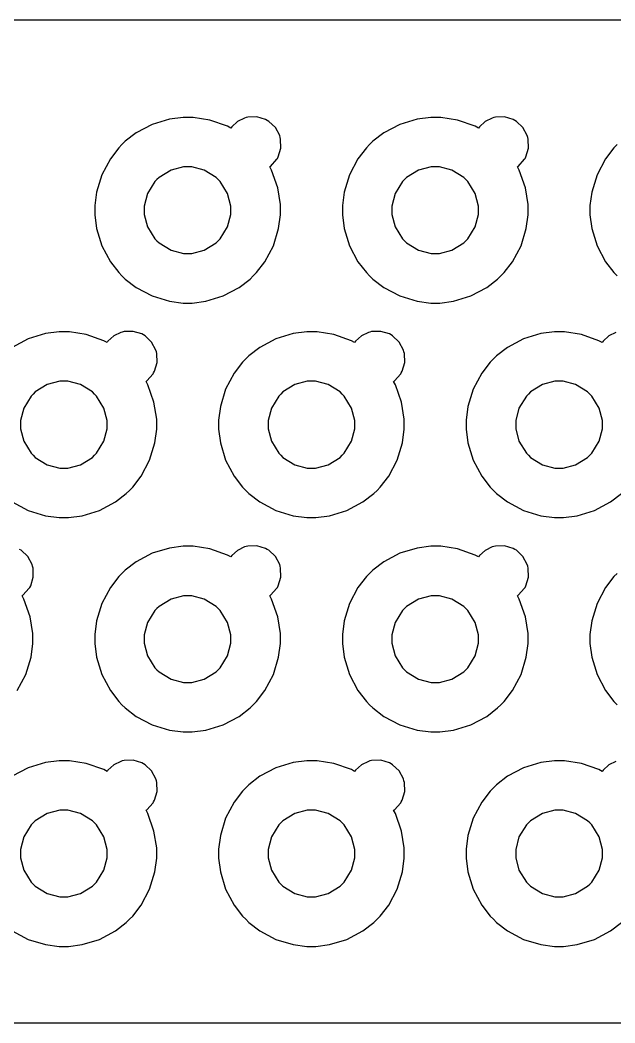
# Model space of a CAD drawing. Extents: x -27 to 273, y -31 to 50.
# Drawn here: x 26.5 to 74.5, y -31 to 50 of the extents above; entities that cross this region are included whole.
import ezdxf

# ---------------------------------------------------------------- set-up
doc = ezdxf.new("R2010")
doc.units = 0
doc.layers.get('0').update_dxf_attribs({"linetype": 'CONTINUOUS'})

msp = doc.modelspace()

# ---------------------------------------------------------------- linework, layer by layer
at = {"color": 0}
for p, q in [((29.2489, 49.9992), (-26.9999, 49.9992)), ((197.999, 49.9992), (29.2489, 49.9992)), ((39.6325, 42.1404), (38.5286, 41.9957)), ((40.0004, 42.1404), (39.6325, 42.1404)), ((40.4509, 42.1404), (40.0004, 42.1404)), ((41.8056, 41.9213), (40.4509, 42.1404)), ((44.8649, 42.1569), (44.7216, 42.1185)), ((45.5965, 42.1763), (44.8649, 42.1569)), ((46.2993, 41.9682), (45.5965, 42.1763)), ((59.6318, 42.1404), (58.5294, 41.9957)), ((59.9997, 42.1404), (59.6318, 42.1404)), ((60.4502, 42.1404), (59.9997, 42.1404)), ((61.8049, 41.9213), (60.4502, 42.1404)), ((64.8642, 42.1569), (64.721, 42.1185)), ((65.5959, 42.1763), (64.8642, 42.1569)), ((66.2989, 41.9682), (65.5959, 42.1763)), ((37.1285, 41.5699), (35.8387, 40.8824)), ((38.5286, 41.9957), (37.1285, 41.5699)), ((43.2248, 41.4196), (41.8056, 41.9213)), ((43.4922, 41.2792), (43.2248, 41.4196)), ((43.5666, 41.3826), (43.4922, 41.2792)), ((44.0323, 41.8028), (43.5666, 41.3826)), ((44.5975, 42.0853), (44.0323, 41.8028)), ((44.7216, 42.1185), (44.5975, 42.0853)), ((46.4287, 41.8924), (46.2993, 41.9682)), ((46.5571, 41.8179), (46.4287, 41.8924)), ((47.0877, 41.3149), (46.5571, 41.8179)), ((47.4377, 40.6714), (47.0877, 41.3149)), ((57.1292, 41.5699), (55.838, 40.8824)), ((58.5294, 41.9957), (57.1292, 41.5699)), ((63.2245, 41.4196), (61.8049, 41.9213)), ((63.4919, 41.2792), (63.2245, 41.4196)), ((63.5663, 41.3826), (63.4919, 41.2792)), ((64.0334, 41.8028), (63.5663, 41.3826)), ((64.5968, 42.0853), (64.0334, 41.8028)), ((64.721, 42.1185), (64.5968, 42.0853)), ((66.4284, 41.8924), (66.2989, 41.9682)), ((66.5565, 41.8179), (66.4284, 41.8924)), ((67.0885, 41.3149), (66.5565, 41.8179)), ((67.4384, 40.6714), (67.0885, 41.3149)), ((35.8387, 40.8824), (34.9553, 40.2057)), ((47.4761, 40.5268), (47.4377, 40.6714)), ((47.5149, 40.3835), (47.4761, 40.5268)), ((55.838, 40.8824), (54.9561, 40.2057)), ((67.4769, 40.5268), (67.4384, 40.6714)), ((67.5157, 40.3835), (67.4769, 40.5268)), ((34.6963, 39.945), (34.4358, 39.6861)), ((34.9553, 40.2057), (34.6963, 39.945)), ((47.5326, 39.6515), (47.5149, 40.3835)), ((54.6971, 39.945), (54.4368, 39.6861)), ((54.9561, 40.2057), (54.6971, 39.945)), ((67.5337, 39.6515), (67.5157, 40.3835)), ((74.6965, 39.945), (74.4361, 39.6861)), ((34.4358, 39.6861), (33.7592, 38.8027)), ((47.2514, 38.8193), (47.3258, 38.9488)), ((47.3258, 38.9488), (47.5326, 39.6515)), ((54.4368, 39.6861), (53.7602, 38.8027)), ((67.2525, 38.8193), (67.3269, 38.9488)), ((67.3269, 38.9488), (67.5337, 39.6515)), ((74.4361, 39.6861), (73.7595, 38.8027)), ((33.7592, 38.8027), (33.0702, 37.5116)), ((39.6642, 38.1413), (38.6595, 37.8753)), ((40.0004, 38.1413), (39.6642, 38.1413)), ((40.3338, 38.1413), (40.0004, 38.1413)), ((41.3385, 37.8753), (40.3338, 38.1413)), ((46.6383, 38.1332), (46.699, 38.1787)), ((46.7776, 37.8672), (46.6383, 38.1332)), ((46.699, 38.1787), (47.2115, 38.7519)), ((47.2115, 38.7519), (47.2514, 38.8193)), ((53.7602, 38.8027), (53.0712, 37.5116)), ((59.665, 38.1413), (58.6602, 37.8753)), ((59.9997, 38.1413), (59.665, 38.1413)), ((60.3345, 38.1413), (59.9997, 38.1413)), ((61.3392, 37.8753), (60.3345, 38.1413)), ((66.638, 38.1332), (66.6997, 38.1787)), ((66.777, 37.8672), (66.638, 38.1332)), ((66.6997, 38.1787), (67.2123, 38.7519)), ((67.2123, 38.7519), (67.2525, 38.8193)), ((73.7595, 38.8027), (73.0705, 37.5116)), ((33.0702, 37.5116), (32.6444, 36.1114)), ((37.6894, 37.2801), (37.5253, 37.1161)), ((38.6595, 37.8753), (37.6894, 37.2801)), ((42.31, 37.2801), (41.3385, 37.8753)), ((42.4752, 37.1161), (42.31, 37.2801)), ((47.2793, 36.4476), (46.7776, 37.8672)), ((53.0712, 37.5116), (52.645, 36.1114)), ((57.6887, 37.2801), (57.525, 37.1161)), ((58.6602, 37.8753), (57.6887, 37.2801)), ((62.3108, 37.2801), (61.3392, 37.8753)), ((62.4748, 37.1161), (62.3108, 37.2801)), ((67.2786, 36.4476), (66.777, 37.8672)), ((73.0705, 37.5116), (72.6447, 36.1114)), ((37.3613, 36.9521), (36.7661, 35.9819)), ((37.5253, 37.1161), (37.3613, 36.9521)), ((42.6392, 36.9521), (42.4752, 37.1161)), ((43.2333, 35.9819), (42.6392, 36.9521)), ((57.361, 36.9521), (56.7655, 35.9819)), ((57.525, 37.1161), (57.361, 36.9521)), ((62.6389, 36.9521), (62.4748, 37.1161)), ((63.2326, 35.9819), (62.6389, 36.9521)), ((32.6444, 36.1114), (32.4997, 35.0091)), ((36.7661, 35.9819), (36.5002, 34.9774)), ((43.5007, 34.9774), (43.2333, 35.9819)), ((47.4998, 35.0931), (47.2793, 36.4476)), ((52.645, 36.1114), (52.5004, 35.0091)), ((56.7655, 35.9819), (56.4995, 34.9774)), ((63.5, 34.9774), (63.2326, 35.9819)), ((67.5005, 35.0931), (67.2786, 36.4476)), ((72.6447, 36.1114), (72.5001, 35.0091)), ((32.4997, 35.0091), (32.4997, 34.6411)), ((36.5002, 34.9774), (36.5002, 34.6411)), ((43.5007, 34.6411), (43.5007, 34.9774)), ((47.4998, 34.6411), (47.4998, 35.0931)), ((52.5004, 35.0091), (52.5004, 34.6411)), ((56.4995, 34.9774), (56.4995, 34.6411)), ((63.5, 34.6411), (63.5, 34.9774)), ((67.5005, 34.6411), (67.5005, 35.0931)), ((72.5001, 35.0091), (72.5001, 34.6411)), ((32.4997, 34.6411), (32.4997, 34.2746)), ((32.4997, 34.2746), (32.6444, 33.1722)), ((36.5002, 34.6411), (36.5002, 34.3063)), ((36.5002, 34.3063), (36.7661, 33.3017)), ((43.2333, 33.3017), (43.5007, 34.3063)), ((43.5007, 34.3063), (43.5007, 34.6411)), ((47.3534, 33.1722), (47.4998, 34.2746)), ((47.4998, 34.2746), (47.4998, 34.6411)), ((52.5004, 34.6411), (52.5004, 34.2746)), ((52.5004, 34.2746), (52.645, 33.1722)), ((56.4995, 34.6411), (56.4995, 34.3063)), ((56.4995, 34.3063), (56.7655, 33.3017)), ((63.2326, 33.3017), (63.5, 34.3063)), ((63.5, 34.3063), (63.5, 34.6411)), ((67.3544, 33.1722), (67.5005, 34.2746)), ((67.5005, 34.2746), (67.5005, 34.6411)), ((72.5001, 34.6411), (72.5001, 34.2746)), ((72.5001, 34.2746), (72.6447, 33.1722)), ((36.7661, 33.3017), (37.3613, 32.3301)), ((42.6392, 32.3301), (43.2333, 33.3017)), ((56.7655, 33.3017), (57.361, 32.3301)), ((62.6389, 32.3301), (63.2326, 33.3017)), ((32.6444, 33.1722), (33.0702, 31.772)), ((46.9276, 31.772), (47.3534, 33.1722)), ((52.645, 33.1722), (53.0712, 31.772)), ((66.9286, 31.772), (67.3544, 33.1722)), ((72.6447, 33.1722), (73.0705, 31.772)), ((33.0702, 31.772), (33.7592, 30.4808)), ((37.3613, 32.3301), (37.5253, 32.1662)), ((37.5253, 32.1662), (37.6894, 32.0022)), ((37.6894, 32.0022), (38.6595, 31.4083)), ((41.3385, 31.4083), (42.31, 32.0022)), ((42.31, 32.0022), (42.4752, 32.1662)), ((42.4752, 32.1662), (42.6392, 32.3301)), ((46.2386, 30.4808), (46.9276, 31.772)), ((53.0712, 31.772), (53.7602, 30.4808)), ((57.361, 32.3301), (57.525, 32.1662)), ((57.525, 32.1662), (57.6887, 32.0022)), ((57.6887, 32.0022), (58.6602, 31.4083)), ((61.3392, 31.4083), (62.3108, 32.0022)), ((62.3108, 32.0022), (62.4748, 32.1662)), ((62.4748, 32.1662), (62.6389, 32.3301)), ((66.2397, 30.4808), (66.9286, 31.772)), ((73.0705, 31.772), (73.7595, 30.4808)), ((38.6595, 31.4083), (39.6642, 31.1409)), ((39.6642, 31.1409), (40.0004, 31.1409)), ((40.0004, 31.1409), (40.3338, 31.1409)), ((40.3338, 31.1409), (41.3385, 31.4083)), ((58.6602, 31.4083), (59.665, 31.1409)), ((59.665, 31.1409), (59.9997, 31.1409)), ((59.9997, 31.1409), (60.3345, 31.1409)), ((60.3345, 31.1409), (61.3392, 31.4083)), ((33.7592, 30.4808), (34.4358, 29.5975)), ((45.562, 29.5975), (46.2386, 30.4808)), ((53.7602, 30.4808), (54.4368, 29.5975)), ((65.563, 29.5975), (66.2397, 30.4808)), ((73.7595, 30.4808), (74.4361, 29.5975)), ((34.4358, 29.5975), (34.6963, 29.3371)), ((34.6963, 29.3371), (34.9553, 29.078)), ((45.0427, 29.078), (45.303, 29.3371)), ((45.303, 29.3371), (45.562, 29.5975)), ((54.4368, 29.5975), (54.6971, 29.3371)), ((54.6971, 29.3371), (54.9561, 29.078)), ((65.0434, 29.078), (65.3038, 29.3371)), ((65.3038, 29.3371), (65.563, 29.5975)), ((74.4361, 29.5975), (74.6965, 29.3371)), ((34.9553, 29.078), (35.8387, 28.4014)), ((35.8387, 28.4014), (37.1285, 27.7124)), ((42.8696, 27.7124), (44.1607, 28.4014)), ((44.1607, 28.4014), (45.0427, 29.078)), ((54.9561, 29.078), (55.838, 28.4014)), ((55.838, 28.4014), (57.1292, 27.7124)), ((62.8689, 27.7124), (64.16, 28.4014)), ((64.16, 28.4014), (65.0434, 29.078)), ((37.1285, 27.7124), (38.5286, 27.2866)), ((41.4694, 27.2866), (42.8696, 27.7124)), ((57.1292, 27.7124), (58.5294, 27.2866)), ((61.4687, 27.2866), (62.8689, 27.7124)), ((38.5286, 27.2866), (39.6325, 27.1405)), ((39.6325, 27.1405), (40.0004, 27.1405)), ((40.0004, 27.1405), (40.367, 27.1405)), ((40.367, 27.1405), (41.4694, 27.2866)), ((58.5294, 27.2866), (59.6318, 27.1405)), ((59.6318, 27.1405), (59.9997, 27.1405)), ((59.9997, 27.1405), (60.3663, 27.1405)), ((60.3663, 27.1405), (61.4687, 27.2866)), ((28.5295, 24.6751), (27.1294, 24.2493)), ((29.632, 24.8199), (28.5295, 24.6751)), ((29.9999, 24.8199), (29.632, 24.8199)), ((30.4505, 24.8199), (29.9999, 24.8199)), ((31.8051, 24.6007), (30.4505, 24.8199)), ((33.2245, 24.0991), (31.8051, 24.6007)), ((34.0321, 24.4822), (33.5662, 24.0619)), ((34.597, 24.7647), (34.0321, 24.4822)), ((34.7211, 24.7978), (34.597, 24.7647)), ((34.8644, 24.8364), (34.7211, 24.7978)), ((35.596, 24.8557), (34.8644, 24.8364)), ((36.2991, 24.6476), (35.596, 24.8557)), ((36.4285, 24.5718), (36.2991, 24.6476)), ((36.5566, 24.4974), (36.4285, 24.5718)), ((37.0886, 23.9944), (36.5566, 24.4974)), ((48.5292, 24.6751), (47.129, 24.2493)), ((49.6316, 24.8199), (48.5292, 24.6751)), ((49.9992, 24.8199), (49.6316, 24.8199)), ((50.45, 24.8199), (49.9992, 24.8199)), ((51.8047, 24.6007), (50.45, 24.8199)), ((53.2239, 24.0991), (51.8047, 24.6007)), ((54.0329, 24.4822), (53.5658, 24.0619)), ((54.5966, 24.7647), (54.0329, 24.4822)), ((54.7204, 24.7978), (54.5966, 24.7647)), ((54.864, 24.8364), (54.7204, 24.7978)), ((55.5971, 24.8557), (54.864, 24.8364)), ((56.2984, 24.6476), (55.5971, 24.8557)), ((56.4279, 24.5718), (56.2984, 24.6476)), ((56.5559, 24.4974), (56.4279, 24.5718)), ((57.0879, 23.9944), (56.5559, 24.4974)), ((68.5299, 24.6751), (67.1297, 24.2493)), ((69.6323, 24.8199), (68.5299, 24.6751)), ((70.0003, 24.8199), (69.6323, 24.8199)), ((70.4508, 24.8199), (70.0003, 24.8199)), ((71.8054, 24.6007), (70.4508, 24.8199)), ((73.2247, 24.0991), (71.8054, 24.6007)), ((74.0322, 24.4822), (73.5665, 24.0619)), ((74.5973, 24.7647), (74.0322, 24.4822)), ((27.1294, 24.2493), (25.8382, 23.5617)), ((33.4918, 23.9586), (33.2245, 24.0991)), ((33.5662, 24.0619), (33.4918, 23.9586)), ((37.4385, 23.3509), (37.0886, 23.9944)), ((45.8392, 23.5617), (44.9559, 22.8851)), ((47.129, 24.2493), (45.8392, 23.5617)), ((53.4913, 23.9586), (53.2239, 24.0991)), ((53.5658, 24.0619), (53.4913, 23.9586)), ((57.4379, 23.3509), (57.0879, 23.9944)), ((65.8386, 23.5617), (64.9552, 22.8851)), ((67.1297, 24.2493), (65.8386, 23.5617)), ((73.4921, 23.9586), (73.2247, 24.0991)), ((73.5665, 24.0619), (73.4921, 23.9586)), ((37.477, 23.2062), (37.4385, 23.3509)), ((37.5158, 23.0628), (37.477, 23.2062)), ((37.5338, 22.3311), (37.5158, 23.0628)), ((44.9559, 22.8851), (44.6966, 22.6246)), ((57.4767, 23.2062), (57.4379, 23.3509)), ((57.5151, 23.0628), (57.4767, 23.2062)), ((57.5331, 22.3311), (57.5151, 23.0628)), ((64.9552, 22.8851), (64.6963, 22.6246)), ((37.3271, 21.6283), (37.5338, 22.3311)), ((44.4362, 22.3655), (43.7596, 21.4822)), ((44.6966, 22.6246), (44.4362, 22.3655)), ((57.3264, 21.6283), (57.5331, 22.3311)), ((64.4356, 22.3655), (63.7589, 21.4822)), ((64.6963, 22.6246), (64.4356, 22.3655)), ((36.6998, 20.858), (37.2124, 21.4313)), ((37.2124, 21.4313), (37.2526, 21.4988)), ((37.2526, 21.4988), (37.3271, 21.6283)), ((43.7596, 21.4822), (43.0706, 20.191)), ((56.6995, 20.858), (57.2121, 21.4313)), ((57.2121, 21.4313), (57.252, 21.4988)), ((57.252, 21.4988), (57.3264, 21.6283)), ((63.7589, 21.4822), (63.07, 20.191)), ((28.6591, 20.5548), (27.6889, 19.9595)), ((29.6636, 20.8208), (28.6591, 20.5548)), ((29.9999, 20.8208), (29.6636, 20.8208)), ((30.3348, 20.8208), (29.9999, 20.8208)), ((31.3393, 20.5548), (30.3348, 20.8208)), ((32.3108, 19.9595), (31.3393, 20.5548)), ((36.6377, 20.8125), (36.6998, 20.858)), ((36.7771, 20.5466), (36.6377, 20.8125)), ((37.2787, 19.1272), (36.7771, 20.5466)), ((48.6601, 20.5548), (47.6899, 19.9595)), ((49.6644, 20.8208), (48.6601, 20.5548)), ((49.9992, 20.8208), (49.6644, 20.8208)), ((50.3343, 20.8208), (49.9992, 20.8208)), ((51.3387, 20.5548), (50.3343, 20.8208)), ((52.3102, 19.9595), (51.3387, 20.5548)), ((56.6374, 20.8125), (56.6995, 20.858)), ((56.7778, 20.5466), (56.6374, 20.8125)), ((57.2795, 19.1272), (56.7778, 20.5466)), ((68.6594, 20.5548), (67.6892, 19.9595)), ((69.6641, 20.8208), (68.6594, 20.5548)), ((70.0003, 20.8208), (69.6641, 20.8208)), ((70.3337, 20.8208), (70.0003, 20.8208)), ((71.3384, 20.5548), (70.3337, 20.8208)), ((72.3099, 19.9595), (71.3384, 20.5548)), ((27.361, 19.6315), (26.7656, 18.6614)), ((27.5249, 19.7955), (27.361, 19.6315)), ((27.6889, 19.9595), (27.5249, 19.7955)), ((32.4749, 19.7955), (32.3108, 19.9595)), ((32.6388, 19.6315), (32.4749, 19.7955)), ((33.2328, 18.6614), (32.6388, 19.6315)), ((43.0706, 20.191), (42.6448, 18.7909)), ((47.3604, 19.6315), (46.7663, 18.6614)), ((47.5259, 19.7955), (47.3604, 19.6315)), ((47.6899, 19.9595), (47.5259, 19.7955)), ((52.4743, 19.7955), (52.3102, 19.9595)), ((52.6383, 19.6315), (52.4743, 19.7955)), ((53.2324, 18.6614), (52.6383, 19.6315)), ((63.07, 20.191), (62.6442, 18.7909)), ((67.3612, 19.6315), (66.766, 18.6614)), ((67.5252, 19.7955), (67.3612, 19.6315)), ((67.6892, 19.9595), (67.5252, 19.7955)), ((72.475, 19.7955), (72.3099, 19.9595)), ((72.6391, 19.6315), (72.475, 19.7955)), ((73.2331, 18.6614), (72.6391, 19.6315)), ((26.7656, 18.6614), (26.4997, 17.6568)), ((33.5001, 17.6568), (33.2328, 18.6614)), ((37.5006, 17.7726), (37.2787, 19.1272)), ((42.6448, 18.7909), (42.5002, 17.6885)), ((46.7663, 18.6614), (46.5007, 17.6568)), ((53.4995, 17.6568), (53.2324, 18.6614)), ((57.5, 17.7726), (57.2795, 19.1272)), ((62.6442, 18.7909), (62.4995, 17.6885)), ((66.766, 18.6614), (66.5, 17.6568)), ((73.5005, 17.6568), (73.2331, 18.6614)), ((26.4997, 17.6568), (26.4997, 17.3206)), ((26.4997, 17.3206), (26.4997, 16.9857)), ((33.5001, 17.3206), (33.5001, 17.6568)), ((33.5001, 16.9857), (33.5001, 17.3206)), ((37.5006, 17.3206), (37.5006, 17.7726)), ((37.5006, 16.954), (37.5006, 17.3206)), ((42.5002, 17.6885), (42.5002, 17.3206)), ((42.5002, 17.3206), (42.5002, 16.954)), ((46.5007, 17.6568), (46.5007, 17.3206)), ((46.5007, 17.3206), (46.5007, 16.9857)), ((53.4995, 17.3206), (53.4995, 17.6568)), ((53.4995, 16.9857), (53.4995, 17.3206)), ((57.5, 17.3206), (57.5, 17.7726)), ((57.5, 16.954), (57.5, 17.3206)), ((62.4995, 17.6885), (62.4995, 17.3206)), ((62.4995, 17.3206), (62.4995, 16.954)), ((66.5, 17.6568), (66.5, 17.3206)), ((66.5, 17.3206), (66.5, 16.9857)), ((73.5005, 17.3206), (73.5005, 17.6568)), ((73.5005, 16.9857), (73.5005, 17.3206)), ((26.4997, 16.9857), (26.7656, 15.9811)), ((33.2328, 15.9811), (33.5001, 16.9857)), ((37.3546, 15.8516), (37.5006, 16.954)), ((42.5002, 16.954), (42.6448, 15.8516)), ((46.5007, 16.9857), (46.7663, 15.9811)), ((53.2324, 15.9811), (53.4995, 16.9857)), ((57.3539, 15.8516), (57.5, 16.954)), ((62.4995, 16.954), (62.6442, 15.8516)), ((66.5, 16.9857), (66.766, 15.9811)), ((73.2331, 15.9811), (73.5005, 16.9857)), ((26.7656, 15.9811), (27.361, 15.0096)), ((32.6388, 15.0096), (33.2328, 15.9811)), ((36.9288, 14.4515), (37.3546, 15.8516)), ((42.6448, 15.8516), (43.0706, 14.4515)), ((46.7663, 15.9811), (47.3604, 15.0096)), ((52.6383, 15.0096), (53.2324, 15.9811)), ((56.9281, 14.4515), (57.3539, 15.8516)), ((62.6442, 15.8516), (63.07, 14.4515)), ((66.766, 15.9811), (67.3612, 15.0096)), ((72.6391, 15.0096), (73.2331, 15.9811)), ((27.361, 15.0096), (27.5249, 14.8456)), ((27.5249, 14.8456), (27.6889, 14.6816)), ((27.6889, 14.6816), (28.6591, 14.0877)), ((31.3393, 14.0877), (32.3108, 14.6816)), ((32.3108, 14.6816), (32.4749, 14.8456)), ((32.4749, 14.8456), (32.6388, 15.0096)), ((47.3604, 15.0096), (47.5259, 14.8456)), ((47.5259, 14.8456), (47.6899, 14.6816)), ((47.6899, 14.6816), (48.6601, 14.0877)), ((51.3387, 14.0877), (52.3102, 14.6816)), ((52.3102, 14.6816), (52.4743, 14.8456)), ((52.4743, 14.8456), (52.6383, 15.0096)), ((67.3612, 15.0096), (67.5252, 14.8456)), ((67.5252, 14.8456), (67.6892, 14.6816)), ((67.6892, 14.6816), (68.6594, 14.0877)), ((71.3384, 14.0877), (72.3099, 14.6816)), ((72.3099, 14.6816), (72.475, 14.8456)), ((72.475, 14.8456), (72.6391, 15.0096)), ((28.6591, 14.0877), (29.6636, 13.8204)), ((29.6636, 13.8204), (29.9999, 13.8204)), ((29.9999, 13.8204), (30.3348, 13.8204)), ((30.3348, 13.8204), (31.3393, 14.0877)), ((36.2398, 13.1603), (36.9288, 14.4515)), ((43.0706, 14.4515), (43.7596, 13.1603)), ((48.6601, 14.0877), (49.6644, 13.8204)), ((49.6644, 13.8204), (49.9992, 13.8204)), ((49.9992, 13.8204), (50.3343, 13.8204)), ((50.3343, 13.8204), (51.3387, 14.0877)), ((56.2391, 13.1603), (56.9281, 14.4515)), ((63.07, 14.4515), (63.7589, 13.1603)), ((68.6594, 14.0877), (69.6641, 13.8204)), ((69.6641, 13.8204), (70.0003, 13.8204)), ((70.0003, 13.8204), (70.3337, 13.8204)), ((70.3337, 13.8204), (71.3384, 14.0877)), ((35.5632, 12.2769), (36.2398, 13.1603)), ((43.7596, 13.1603), (44.4362, 12.2769)), ((55.5625, 12.2769), (56.2391, 13.1603)), ((63.7589, 13.1603), (64.4356, 12.2769)), ((35.3039, 12.0165), (35.5632, 12.2769)), ((44.4362, 12.2769), (44.6966, 12.0165)), ((55.3036, 12.0165), (55.5625, 12.2769)), ((64.4356, 12.2769), (64.6963, 12.0165)), ((34.1602, 11.0808), (35.0435, 11.7574)), ((35.0435, 11.7574), (35.3039, 12.0165)), ((44.6966, 12.0165), (44.9559, 11.7574)), ((44.9559, 11.7574), (45.8392, 11.0808)), ((54.1595, 11.0808), (55.0429, 11.7574)), ((55.0429, 11.7574), (55.3036, 12.0165)), ((64.6963, 12.0165), (64.9552, 11.7574)), ((64.9552, 11.7574), (65.8386, 11.0808)), ((74.1606, 11.0808), (75.0425, 11.7574)), ((25.8382, 11.0808), (27.1294, 10.3918)), ((32.869, 10.3918), (34.1602, 11.0808)), ((45.8392, 11.0808), (47.129, 10.3918)), ((52.8697, 10.3918), (54.1595, 11.0808)), ((65.8386, 11.0808), (67.1297, 10.3918)), ((72.8694, 10.3918), (74.1606, 11.0808)), ((27.1294, 10.3918), (28.5295, 9.96597)), ((28.5295, 9.96597), (29.632, 9.81989)), ((29.632, 9.81989), (29.9999, 9.81989)), ((29.9999, 9.81989), (30.3664, 9.81989)), ((30.3664, 9.81989), (31.4689, 9.96597)), ((31.4689, 9.96597), (32.869, 10.3918)), ((47.129, 10.3918), (48.5292, 9.96597)), ((48.5292, 9.96597), (49.6316, 9.81989)), ((49.6316, 9.81989), (49.9992, 9.81989)), ((49.9992, 9.81989), (50.3661, 9.81989)), ((50.3661, 9.81989), (51.4696, 9.96597)), ((51.4696, 9.96597), (52.8697, 10.3918)), ((67.1297, 10.3918), (68.5299, 9.96597)), ((68.5299, 9.96597), (69.6323, 9.81989)), ((69.6323, 9.81989), (70.0003, 9.81989)), ((70.0003, 9.81989), (70.3668, 9.81989)), ((70.3668, 9.81989), (71.4692, 9.96597)), ((71.4692, 9.96597), (72.8694, 10.3918)), ((38.5286, 7.35598), (37.1285, 6.93014)), ((39.6325, 7.50066), (38.5286, 7.35598)), ((40.0004, 7.50066), (39.6325, 7.50066)), ((40.4509, 7.50066), (40.0004, 7.50066)), ((41.8056, 7.28017), (40.4509, 7.50066)), ((44.5975, 7.44418), (44.0323, 7.16167)), ((44.7216, 7.47723), (44.5975, 7.44418)), ((44.8649, 7.51583), (44.7216, 7.47723)), ((45.5965, 7.53512), (44.8649, 7.51583)), ((46.2993, 7.32702), (45.5965, 7.53512)), ((46.4287, 7.25124), (46.2993, 7.32702)), ((58.5294, 7.35598), (57.1292, 6.93014)), ((59.6318, 7.50066), (58.5294, 7.35598)), ((59.9997, 7.50066), (59.6318, 7.50066)), ((60.4502, 7.50066), (59.9997, 7.50066)), ((61.8049, 7.28017), (60.4502, 7.50066)), ((64.5968, 7.44418), (64.0334, 7.16167)), ((64.721, 7.47723), (64.5968, 7.44418)), ((64.8642, 7.51583), (64.721, 7.47723)), ((65.5959, 7.53512), (64.8642, 7.51583)), ((66.2989, 7.32702), (65.5959, 7.53512)), ((66.4284, 7.25124), (66.2989, 7.32702)), ((26.5562, 7.17684), (26.428, 7.25124)), ((27.0881, 6.67385), (26.5562, 7.17684)), ((27.4381, 6.03031), (27.0881, 6.67385)), ((37.1285, 6.93014), (35.8387, 6.24113)), ((43.2248, 6.77855), (41.8056, 7.28017)), ((43.4922, 6.63801), (43.2248, 6.77855)), ((43.5666, 6.74137), (43.4922, 6.63801)), ((44.0323, 7.16167), (43.5666, 6.74137)), ((46.5571, 7.17684), (46.4287, 7.25124)), ((47.0877, 6.67385), (46.5571, 7.17684)), ((47.4377, 6.03031), (47.0877, 6.67385)), ((57.1292, 6.93014), (55.838, 6.24113)), ((63.2245, 6.77855), (61.8049, 7.28017)), ((63.4919, 6.63801), (63.2245, 6.77855)), ((63.5663, 6.74137), (63.4919, 6.63801)), ((64.0334, 7.16167), (63.5663, 6.74137)), ((66.5565, 7.17684), (66.4284, 7.25124)), ((67.0885, 6.67385), (66.5565, 7.17684)), ((67.4384, 6.03031), (67.0885, 6.67385)), ((27.4767, 5.8856), (27.4381, 6.03031)), ((27.5153, 5.74227), (27.4767, 5.8856)), ((27.5332, 5.01054), (27.5153, 5.74227)), ((35.8387, 6.24113), (34.9553, 5.56451)), ((47.4761, 5.8856), (47.4377, 6.03031)), ((47.5149, 5.74227), (47.4761, 5.8856)), ((47.5326, 5.01054), (47.5149, 5.74227)), ((55.838, 6.24113), (54.9561, 5.56451)), ((67.4769, 5.8856), (67.4384, 6.03031)), ((67.5157, 5.74227), (67.4769, 5.8856)), ((67.5337, 5.01054), (67.5157, 5.74227)), ((27.3265, 4.30773), (27.5332, 5.01054)), ((34.4358, 5.045), (33.7592, 4.16168)), ((34.6963, 5.30408), (34.4358, 5.045)), ((34.9553, 5.56451), (34.6963, 5.30408)), ((47.3258, 4.30773), (47.5326, 5.01054)), ((54.4368, 5.045), (53.7602, 4.16168)), ((54.6971, 5.30408), (54.4368, 5.045)), ((54.9561, 5.56451), (54.6971, 5.30408)), ((67.3269, 4.30773), (67.5337, 5.01054)), ((74.4361, 5.045), (73.7595, 4.16168)), ((74.6965, 5.30408), (74.4361, 5.045)), ((26.6995, 3.53741), (27.2121, 4.11067)), ((27.2121, 4.11067), (27.2521, 4.17823)), ((27.2521, 4.17823), (27.3265, 4.30773)), ((33.7592, 4.16168), (33.0702, 2.87045)), ((46.699, 3.53741), (47.2115, 4.11067)), ((47.2115, 4.11067), (47.2514, 4.17823)), ((47.2514, 4.17823), (47.3258, 4.30773)), ((53.7602, 4.16168), (53.0712, 2.87045)), ((66.6997, 3.53741), (67.2123, 4.11067)), ((67.2123, 4.11067), (67.2525, 4.17823)), ((67.2525, 4.17823), (67.3269, 4.30773)), ((73.7595, 4.16168), (73.0705, 2.87045)), ((26.6375, 3.49195), (26.6995, 3.53741)), ((26.7766, 3.22599), (26.6375, 3.49195)), ((39.6642, 3.50022), (38.6595, 3.23426)), ((40.0004, 3.50022), (39.6642, 3.50022)), ((40.3338, 3.50022), (40.0004, 3.50022)), ((41.3385, 3.23426), (40.3338, 3.50022)), ((46.6383, 3.49195), (46.699, 3.53741)), ((46.7776, 3.22599), (46.6383, 3.49195)), ((59.665, 3.50022), (58.6602, 3.23426)), ((59.9997, 3.50022), (59.665, 3.50022)), ((60.3345, 3.50022), (59.9997, 3.50022)), ((61.3392, 3.23426), (60.3345, 3.50022)), ((66.638, 3.49195), (66.6997, 3.53741)), ((66.777, 3.22599), (66.638, 3.49195)), ((27.2783, 1.80661), (26.7766, 3.22599)), ((33.0702, 2.87045), (32.6444, 1.47037)), ((37.5253, 2.47496), (37.3613, 2.31097)), ((37.6894, 2.63894), (37.5253, 2.47496)), ((38.6595, 3.23426), (37.6894, 2.63894)), ((42.31, 2.63894), (41.3385, 3.23426)), ((42.4752, 2.47496), (42.31, 2.63894)), ((42.6392, 2.31097), (42.4752, 2.47496)), ((47.2793, 1.80661), (46.7776, 3.22599)), ((53.0712, 2.87045), (52.645, 1.47037)), ((57.525, 2.47496), (57.361, 2.31097)), ((57.6887, 2.63894), (57.525, 2.47496)), ((58.6602, 3.23426), (57.6887, 2.63894)), ((62.3108, 2.63894), (61.3392, 3.23426)), ((62.4748, 2.47496), (62.3108, 2.63894)), ((62.6389, 2.31097), (62.4748, 2.47496)), ((67.2786, 1.80661), (66.777, 3.22599)), ((73.0705, 2.87045), (72.6447, 1.47037)), ((27.5001, 0.452), (27.2783, 1.80661)), ((37.3613, 2.31097), (36.7661, 1.34083)), ((43.2333, 1.34083), (42.6392, 2.31097)), ((47.4998, 0.452), (47.2793, 1.80661)), ((57.361, 2.31097), (56.7655, 1.34083)), ((63.2326, 1.34083), (62.6389, 2.31097)), ((67.5005, 0.452), (67.2786, 1.80661)), ((32.6444, 1.47037), (32.4997, 0.36794)), ((36.7661, 1.34083), (36.5002, 0.33624)), ((43.5007, 0.33624), (43.2333, 1.34083)), ((52.645, 1.47037), (52.5004, 0.36794)), ((56.7655, 1.34083), (56.4995, 0.33624)), ((63.5, 0.33624), (63.2326, 1.34083)), ((72.6447, 1.47037), (72.5001, 0.36794)), ((27.5001, 0), (27.5001, 0.452)), ((27.5001, -0.36656), (27.5001, 0)), ((32.4997, 0.36794), (32.4997, 0)), ((32.4997, 0), (32.4997, -0.36656)), ((36.5002, 0.33624), (36.5002, 0)), ((36.5002, 0), (36.5002, -0.33486)), ((43.5007, 0), (43.5007, 0.33624)), ((43.5007, -0.33486), (43.5007, 0)), ((47.4998, 0), (47.4998, 0.452)), ((47.4998, -0.36656), (47.4998, 0)), ((52.5004, 0.36794), (52.5004, 0)), ((52.5004, 0), (52.5004, -0.36656)), ((56.4995, 0.33624), (56.4995, 0)), ((56.4995, 0), (56.4995, -0.33486)), ((63.5, 0), (63.5, 0.33624)), ((63.5, -0.33486), (63.5, 0)), ((67.5005, 0), (67.5005, 0.452)), ((67.5005, -0.36656), (67.5005, 0)), ((72.5001, 0.36794), (72.5001, 0)), ((72.5001, 0), (72.5001, -0.36656)), ((27.3541, -1.46899), (27.5001, -0.36656)), ((32.4997, -0.36656), (32.6444, -1.46899)), ((36.5002, -0.33486), (36.7661, -1.33945)), ((43.2333, -1.33945), (43.5007, -0.33486)), ((47.3534, -1.46899), (47.4998, -0.36656)), ((52.5004, -0.36656), (52.645, -1.46899)), ((56.4995, -0.33486), (56.7655, -1.33945)), ((63.2326, -1.33945), (63.5, -0.33486)), ((67.3544, -1.46899), (67.5005, -0.36656)), ((72.5001, -0.36656), (72.6447, -1.46899)), ((26.9282, -2.86907), (27.3541, -1.46899)), ((32.6444, -1.46899), (33.0702, -2.86907)), ((36.7661, -1.33945), (37.3613, -2.31097)), ((42.6392, -2.31097), (43.2333, -1.33945)), ((46.9276, -2.86907), (47.3534, -1.46899)), ((52.645, -1.46899), (53.0712, -2.86907)), ((56.7655, -1.33945), (57.361, -2.31097)), ((62.6389, -2.31097), (63.2326, -1.33945)), ((66.9286, -2.86907), (67.3544, -1.46899)), ((72.6447, -1.46899), (73.0705, -2.86907)), ((37.3613, -2.31097), (37.5253, -2.47496)), ((42.4752, -2.47496), (42.6392, -2.31097)), ((57.361, -2.31097), (57.525, -2.47496)), ((62.4748, -2.47496), (62.6389, -2.31097)), ((26.2392, -4.16031), (26.9282, -2.86907)), ((33.0702, -2.86907), (33.7592, -4.16031)), ((37.5253, -2.47496), (37.6894, -2.63894)), ((37.6894, -2.63894), (38.6595, -3.23288)), ((38.6595, -3.23288), (39.6642, -3.50022)), ((40.3338, -3.50022), (41.3385, -3.23288)), ((41.3385, -3.23288), (42.31, -2.63894)), ((42.31, -2.63894), (42.4752, -2.47496)), ((46.2386, -4.16031), (46.9276, -2.86907)), ((53.0712, -2.86907), (53.7602, -4.16031)), ((57.525, -2.47496), (57.6887, -2.63894)), ((57.6887, -2.63894), (58.6602, -3.23288)), ((58.6602, -3.23288), (59.665, -3.50022)), ((60.3345, -3.50022), (61.3392, -3.23288)), ((61.3392, -3.23288), (62.3108, -2.63894)), ((62.3108, -2.63894), (62.4748, -2.47496)), ((66.2397, -4.16031), (66.9286, -2.86907)), ((73.0705, -2.86907), (73.7595, -4.16031)), ((39.6642, -3.50022), (40.0004, -3.50022)), ((40.0004, -3.50022), (40.3338, -3.50022)), ((59.665, -3.50022), (59.9997, -3.50022)), ((59.9997, -3.50022), (60.3345, -3.50022)), ((33.7592, -4.16031), (34.4358, -5.04363)), ((45.562, -5.04363), (46.2386, -4.16031)), ((53.7602, -4.16031), (54.4368, -5.04363)), ((65.563, -5.04363), (66.2397, -4.16031)), ((73.7595, -4.16031), (74.4361, -5.04363)), ((34.4358, -5.04363), (34.6963, -5.30408)), ((34.6963, -5.30408), (34.9553, -5.56313)), ((34.9553, -5.56313), (35.8387, -6.23976)), ((44.1607, -6.23976), (45.0427, -5.56313)), ((45.0427, -5.56313), (45.303, -5.30408)), ((45.303, -5.30408), (45.562, -5.04363)), ((54.4368, -5.04363), (54.6971, -5.30408)), ((54.6971, -5.30408), (54.9561, -5.56313)), ((54.9561, -5.56313), (55.838, -6.23976)), ((64.16, -6.23976), (65.0434, -5.56313)), ((65.0434, -5.56313), (65.3038, -5.30408)), ((65.3038, -5.30408), (65.563, -5.04363)), ((74.4361, -5.04363), (74.6965, -5.30408)), ((35.8387, -6.23976), (37.1285, -6.92877)), ((42.8696, -6.92877), (44.1607, -6.23976)), ((55.838, -6.23976), (57.1292, -6.92877)), ((62.8689, -6.92877), (64.16, -6.23976)), ((37.1285, -6.92877), (38.5286, -7.35461)), ((41.4694, -7.35461), (42.8696, -6.92877)), ((57.1292, -6.92877), (58.5294, -7.35461)), ((61.4687, -7.35461), (62.8689, -6.92877)), ((38.5286, -7.35461), (39.6325, -7.50066)), ((39.6325, -7.50066), (40.0004, -7.50066)), ((40.0004, -7.50066), (40.367, -7.50066)), ((40.367, -7.50066), (41.4694, -7.35461)), ((58.5294, -7.35461), (59.6318, -7.50066)), ((59.6318, -7.50066), (59.9997, -7.50066)), ((59.9997, -7.50066), (60.3663, -7.50066)), ((60.3663, -7.50066), (61.4687, -7.35461)), ((27.1294, -10.3904), (25.8382, -11.0794)), ((28.5295, -9.9646), (27.1294, -10.3904)), ((29.632, -9.81989), (28.5295, -9.9646)), ((29.9999, -9.81989), (29.632, -9.81989)), ((30.4505, -9.81989), (29.9999, -9.81989)), ((31.8051, -10.0404), (30.4505, -9.81989)), ((33.2245, -10.542), (31.8051, -10.0404)), ((34.0321, -10.1589), (33.5662, -10.5792)), ((34.597, -9.8764), (34.0321, -10.1589)), ((34.7211, -9.84331), (34.597, -9.8764)), ((34.8644, -9.80475), (34.7211, -9.84331)), ((35.596, -9.78546), (34.8644, -9.80475)), ((36.2991, -9.99352), (35.596, -9.78546)), ((36.4285, -10.0693), (36.2991, -9.99352)), ((36.5566, -10.1437), (36.4285, -10.0693)), ((37.0886, -10.6467), (36.5566, -10.1437)), ((47.129, -10.3904), (45.8392, -11.0794)), ((48.5292, -9.9646), (47.129, -10.3904)), ((49.6316, -9.81989), (48.5292, -9.9646)), ((49.9992, -9.81989), (49.6316, -9.81989)), ((50.45, -9.81989), (49.9992, -9.81989)), ((51.8047, -10.0404), (50.45, -9.81989)), ((53.2239, -10.542), (51.8047, -10.0404)), ((54.0329, -10.1589), (53.5658, -10.5792)), ((54.5966, -9.8764), (54.0329, -10.1589)), ((54.7204, -9.84331), (54.5966, -9.8764)), ((54.864, -9.80475), (54.7204, -9.84331)), ((55.5971, -9.78546), (54.864, -9.80475)), ((56.2984, -9.99352), (55.5971, -9.78546)), ((56.4279, -10.0693), (56.2984, -9.99352)), ((56.5559, -10.1437), (56.4279, -10.0693)), ((57.0879, -10.6467), (56.5559, -10.1437)), ((67.1297, -10.3904), (65.8386, -11.0794)), ((68.5299, -9.9646), (67.1297, -10.3904)), ((69.6323, -9.81989), (68.5299, -9.9646)), ((70.0003, -9.81989), (69.6323, -9.81989)), ((70.4508, -9.81989), (70.0003, -9.81989)), ((71.8054, -10.0404), (70.4508, -9.81989)), ((73.2247, -10.542), (71.8054, -10.0404)), ((74.0322, -10.1589), (73.5665, -10.5792)), ((74.5973, -9.8764), (74.0322, -10.1589)), ((33.4918, -10.6826), (33.2245, -10.542)), ((33.5662, -10.5792), (33.4918, -10.6826)), ((37.4385, -11.2903), (37.0886, -10.6467)), ((37.477, -11.435), (37.4385, -11.2903)), ((45.8392, -11.0794), (44.9559, -11.756)), ((53.4913, -10.6826), (53.2239, -10.542)), ((53.5658, -10.5792), (53.4913, -10.6826)), ((57.4379, -11.2903), (57.0879, -10.6467)), ((57.4767, -11.435), (57.4379, -11.2903)), ((65.8386, -11.0794), (64.9552, -11.756)), ((73.4921, -10.6826), (73.2247, -10.542)), ((73.5665, -10.5792), (73.4921, -10.6826)), ((37.5158, -11.5783), (37.477, -11.435)), ((37.5338, -12.31), (37.5158, -11.5783)), ((44.6966, -12.0165), (44.4362, -12.2756)), ((44.9559, -11.756), (44.6966, -12.0165)), ((57.5151, -11.5783), (57.4767, -11.435)), ((57.5331, -12.31), (57.5151, -11.5783)), ((64.6963, -12.0165), (64.4356, -12.2756)), ((64.9552, -11.756), (64.6963, -12.0165)), ((37.3271, -13.0128), (37.5338, -12.31)), ((44.4362, -12.2756), (43.7596, -13.1589)), ((57.3264, -13.0128), (57.5331, -12.31)), ((64.4356, -12.2756), (63.7589, -13.1589)), ((36.6998, -13.7831), (37.2124, -13.2099)), ((37.2124, -13.2099), (37.2526, -13.1423)), ((37.2526, -13.1423), (37.3271, -13.0128)), ((43.7596, -13.1589), (43.0706, -14.4501)), ((56.6995, -13.7831), (57.2121, -13.2099)), ((57.2121, -13.2099), (57.252, -13.1423)), ((57.252, -13.1423), (57.3264, -13.0128)), ((63.7589, -13.1589), (63.07, -14.4501)), ((28.6591, -14.0863), (27.6889, -14.6816)), ((29.6636, -13.8204), (28.6591, -14.0863)), ((29.9999, -13.8204), (29.6636, -13.8204)), ((30.3348, -13.8204), (29.9999, -13.8204)), ((31.3393, -14.0863), (30.3348, -13.8204)), ((32.3108, -14.6816), (31.3393, -14.0863)), ((36.6377, -13.8286), (36.6998, -13.7831)), ((36.7771, -14.0946), (36.6377, -13.8286)), ((37.2787, -15.514), (36.7771, -14.0946)), ((43.0706, -14.4501), (42.6448, -15.8502)), ((48.6601, -14.0863), (47.6899, -14.6816)), ((49.6644, -13.8204), (48.6601, -14.0863)), ((49.9992, -13.8204), (49.6644, -13.8204)), ((50.3343, -13.8204), (49.9992, -13.8204)), ((51.3387, -14.0863), (50.3343, -13.8204)), ((52.3102, -14.6816), (51.3387, -14.0863)), ((56.6374, -13.8286), (56.6995, -13.7831)), ((56.7778, -14.0946), (56.6374, -13.8286)), ((57.2795, -15.514), (56.7778, -14.0946)), ((63.07, -14.4501), (62.6442, -15.8502)), ((68.6594, -14.0863), (67.6892, -14.6816)), ((69.6641, -13.8204), (68.6594, -14.0863)), ((70.0003, -13.8204), (69.6641, -13.8204)), ((70.3337, -13.8204), (70.0003, -13.8204)), ((71.3384, -14.0863), (70.3337, -13.8204)), ((72.3099, -14.6816), (71.3384, -14.0863)), ((27.361, -15.0096), (26.7656, -15.9797)), ((27.5249, -14.8456), (27.361, -15.0096)), ((27.6889, -14.6816), (27.5249, -14.8456)), ((32.4749, -14.8456), (32.3108, -14.6816)), ((32.6388, -15.0096), (32.4749, -14.8456)), ((33.2328, -15.9797), (32.6388, -15.0096)), ((47.3604, -15.0096), (46.7663, -15.9797)), ((47.5259, -14.8456), (47.3604, -15.0096)), ((47.6899, -14.6816), (47.5259, -14.8456)), ((52.4743, -14.8456), (52.3102, -14.6816)), ((52.6383, -15.0096), (52.4743, -14.8456)), ((53.2324, -15.9797), (52.6383, -15.0096)), ((67.3612, -15.0096), (66.766, -15.9797)), ((67.5252, -14.8456), (67.3612, -15.0096)), ((67.6892, -14.6816), (67.5252, -14.8456)), ((72.475, -14.8456), (72.3099, -14.6816)), ((72.6391, -15.0096), (72.475, -14.8456)), ((73.2331, -15.9797), (72.6391, -15.0096)), ((26.7656, -15.9797), (26.4997, -16.9843)), ((33.5001, -16.9843), (33.2328, -15.9797)), ((37.5006, -16.8686), (37.2787, -15.514)), ((42.6448, -15.8502), (42.5002, -16.9526)), ((46.7663, -15.9797), (46.5007, -16.9843)), ((53.4995, -16.9843), (53.2324, -15.9797)), ((57.5, -16.8686), (57.2795, -15.514)), ((62.6442, -15.8502), (62.4995, -16.9526)), ((66.766, -15.9797), (66.5, -16.9843)), ((73.5005, -16.9843), (73.2331, -15.9797)), ((26.4997, -16.9843), (26.4997, -17.3206)), ((33.5001, -17.3206), (33.5001, -16.9843)), ((37.5006, -17.3206), (37.5006, -16.8686)), ((42.5002, -16.9526), (42.5002, -17.3206)), ((46.5007, -16.9843), (46.5007, -17.3206)), ((53.4995, -17.3206), (53.4995, -16.9843)), ((57.5, -17.3206), (57.5, -16.8686)), ((62.4995, -16.9526), (62.4995, -17.3206)), ((66.5, -16.9843), (66.5, -17.3206)), ((73.5005, -17.3206), (73.5005, -16.9843)), ((26.4997, -17.3206), (26.4997, -17.6554)), ((26.4997, -17.6554), (26.7656, -18.66)), ((33.2328, -18.66), (33.5001, -17.6554)), ((33.5001, -17.6554), (33.5001, -17.3206)), ((37.3546, -18.7895), (37.5006, -17.6871)), ((37.5006, -17.6871), (37.5006, -17.3206)), ((42.5002, -17.3206), (42.5002, -17.6871)), ((42.5002, -17.6871), (42.6448, -18.7895)), ((46.5007, -17.3206), (46.5007, -17.6554)), ((46.5007, -17.6554), (46.7663, -18.66)), ((53.2324, -18.66), (53.4995, -17.6554)), ((53.4995, -17.6554), (53.4995, -17.3206)), ((57.3539, -18.7895), (57.5, -17.6871)), ((57.5, -17.6871), (57.5, -17.3206)), ((62.4995, -17.3206), (62.4995, -17.6871)), ((62.4995, -17.6871), (62.6442, -18.7895)), ((66.5, -17.3206), (66.5, -17.6554)), ((66.5, -17.6554), (66.766, -18.66)), ((73.2331, -18.66), (73.5005, -17.6554)), ((73.5005, -17.6554), (73.5005, -17.3206)), ((26.7656, -18.66), (27.361, -19.6315)), ((32.6388, -19.6315), (33.2328, -18.66)), ((36.9288, -20.1896), (37.3546, -18.7895)), ((42.6448, -18.7895), (43.0706, -20.1896)), ((46.7663, -18.66), (47.3604, -19.6315)), ((52.6383, -19.6315), (53.2324, -18.66)), ((56.9281, -20.1896), (57.3539, -18.7895)), ((62.6442, -18.7895), (63.07, -20.1896)), ((66.766, -18.66), (67.3612, -19.6315)), ((72.6391, -19.6315), (73.2331, -18.66)), ((27.361, -19.6315), (27.5249, -19.7955)), ((27.5249, -19.7955), (27.6889, -19.9595)), ((27.6889, -19.9595), (28.6591, -20.5534)), ((31.3393, -20.5534), (32.3108, -19.9595)), ((32.3108, -19.9595), (32.4749, -19.7955)), ((32.4749, -19.7955), (32.6388, -19.6315)), ((36.2398, -21.4809), (36.9288, -20.1896)), ((43.0706, -20.1896), (43.7596, -21.4809)), ((47.3604, -19.6315), (47.5259, -19.7955)), ((47.5259, -19.7955), (47.6899, -19.9595)), ((47.6899, -19.9595), (48.6601, -20.5534)), ((51.3387, -20.5534), (52.3102, -19.9595)), ((52.3102, -19.9595), (52.4743, -19.7955)), ((52.4743, -19.7955), (52.6383, -19.6315)), ((56.2391, -21.4809), (56.9281, -20.1896)), ((63.07, -20.1896), (63.7589, -21.4809)), ((67.3612, -19.6315), (67.5252, -19.7955)), ((67.5252, -19.7955), (67.6892, -19.9595)), ((67.6892, -19.9595), (68.6594, -20.5534)), ((71.3384, -20.5534), (72.3099, -19.9595)), ((72.3099, -19.9595), (72.475, -19.7955)), ((72.475, -19.7955), (72.6391, -19.6315)), ((28.6591, -20.5534), (29.6636, -20.8208)), ((29.6636, -20.8208), (29.9999, -20.8208)), ((29.9999, -20.8208), (30.3348, -20.8208)), ((30.3348, -20.8208), (31.3393, -20.5534)), ((48.6601, -20.5534), (49.6644, -20.8208)), ((49.6644, -20.8208), (49.9992, -20.8208)), ((49.9992, -20.8208), (50.3343, -20.8208)), ((50.3343, -20.8208), (51.3387, -20.5534)), ((68.6594, -20.5534), (69.6641, -20.8208)), ((69.6641, -20.8208), (70.0003, -20.8208)), ((70.0003, -20.8208), (70.3337, -20.8208)), ((70.3337, -20.8208), (71.3384, -20.5534)), ((35.5632, -22.3642), (36.2398, -21.4809)), ((43.7596, -21.4809), (44.4362, -22.3642)), ((55.5625, -22.3642), (56.2391, -21.4809)), ((63.7589, -21.4809), (64.4356, -22.3642)), ((35.0435, -22.8837), (35.3039, -22.6246)), ((35.3039, -22.6246), (35.5632, -22.3642)), ((44.4362, -22.3642), (44.6966, -22.6246)), ((44.6966, -22.6246), (44.9559, -22.8837)), ((55.0429, -22.8837), (55.3036, -22.6246)), ((55.3036, -22.6246), (55.5625, -22.3642)), ((64.4356, -22.3642), (64.6963, -22.6246)), ((64.6963, -22.6246), (64.9552, -22.8837)), ((34.1602, -23.5603), (35.0435, -22.8837)), ((44.9559, -22.8837), (45.8392, -23.5603)), ((54.1595, -23.5603), (55.0429, -22.8837)), ((64.9552, -22.8837), (65.8386, -23.5603)), ((74.1606, -23.5603), (75.0425, -22.8837)), ((25.8382, -23.5603), (27.1294, -24.2493)), ((27.1294, -24.2493), (28.5295, -24.6751)), ((31.4689, -24.6751), (32.869, -24.2493)), ((32.869, -24.2493), (34.1602, -23.5603)), ((45.8392, -23.5603), (47.129, -24.2493)), ((47.129, -24.2493), (48.5292, -24.6751)), ((51.4696, -24.6751), (52.8697, -24.2493)), ((52.8697, -24.2493), (54.1595, -23.5603)), ((65.8386, -23.5603), (67.1297, -24.2493)), ((67.1297, -24.2493), (68.5299, -24.6751)), ((71.4692, -24.6751), (72.8694, -24.2493)), ((72.8694, -24.2493), (74.1606, -23.5603)), ((28.5295, -24.6751), (29.632, -24.8212)), ((29.632, -24.8212), (29.9999, -24.8212)), ((29.9999, -24.8212), (30.3664, -24.8212)), ((30.3664, -24.8212), (31.4689, -24.6751)), ((48.5292, -24.6751), (49.6316, -24.8212)), ((49.6316, -24.8212), (49.9992, -24.8212)), ((49.9992, -24.8212), (50.3661, -24.8212)), ((50.3661, -24.8212), (51.4696, -24.6751)), ((68.5299, -24.6751), (69.6323, -24.8212)), ((69.6323, -24.8212), (70.0003, -24.8212)), ((70.0003, -24.8212), (70.3668, -24.8212)), ((70.3668, -24.8212), (71.4692, -24.6751)), ((-26.9999, -31.0003), (48, -31.0003)), ((48, -31.0003), (216.75, -31.0003))]:
    msp.add_line(p, q, dxfattribs=at)

doc.saveas('drawing.dxf')
